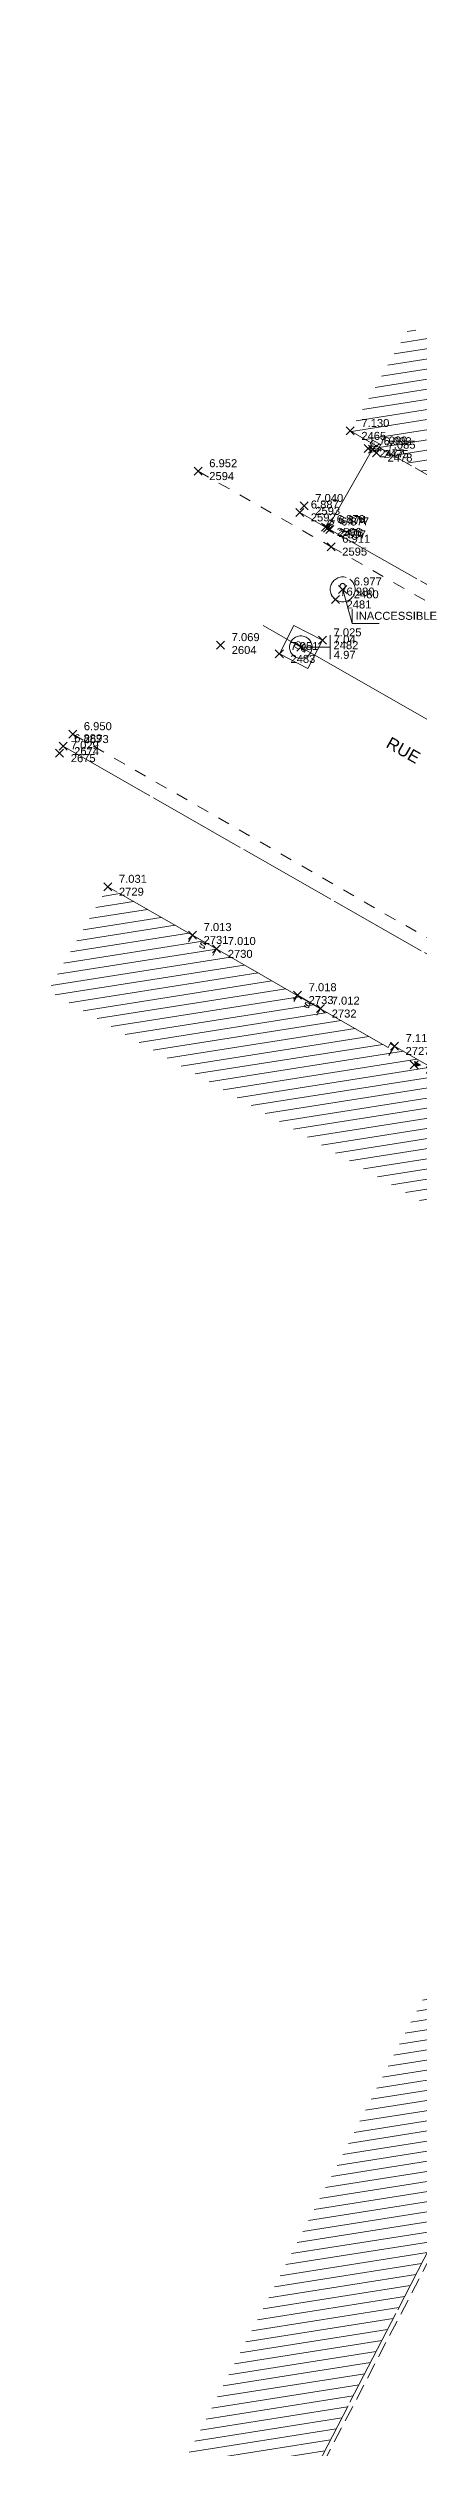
# Model space of a CAD drawing. Header units: metres. Extents: x 1223562 to 1223801, y 7191360 to 7191620.
# Drawn here: x 1223675.4 to 1223684.7, y 7191399.2 to 7191459.2 of the extents above; entities that cross this region are included whole.
import ezdxf
from ezdxf.enums import TextEntityAlignment as Align

# ---------------------------------------------------------------- set-up
doc = ezdxf.new("R2010")
doc.units = ezdxf.units.M
doc.header["$PDMODE"] = 3
doc.header["$PDSIZE"] = 0.1
for name, pattern in [('LL_0822', [2.5, 2.5, 0]), ('LL_0829', [0.6, 0.3, -0.3]), ('RL_1102', [0.6, 0.4, -0.2]), ('RL_1105', [2.5, 2.5, 0]), ('Socle_Continu', [2.5, 2.5, 0])]:
    doc.linetypes.add(name, pattern=pattern)
for name, color, linetype, lineweight in [('BATIH_SCS', 201, 'Socle_Continu', 13), ('HABIL_SCI', 7, 'Socle_Continu', 13), ('INDET_SCI', 7, 'Socle_Continu', 13), ('INDET_SCS', 7, 'Socle_Continu', 13), ('SIGTA_SCI', 7, 'Socle_Continu', 13), ('SIGTM_SCI', 1, 'Socle_Continu', 13), ('SIGTO_SCI', 255, 'Socle_Continu', 13), ('VOIRI_SCS', 7, 'Socle_Continu', 13)]:
    doc.layers.add(name, color=color, linetype=linetype, lineweight=lineweight)
for name, color, linetype, lineweight, true_color in [('BATIM_SCS', 7, 'Socle_Continu', 13, 0xdf7fff), ('EAUPL_SCS', 5, 'Socle_Continu', 13, 0x0000ff), ('EAUUS_PSI', 7, 'Socle_Continu', 13, 0x7f3f00), ('EAUUS_SCS', 7, 'Socle_Continu', 13, 0x7f3f00), ('EAUUS_SCT', 7, 'Socle_Continu', 13, 0x7f3f00)]:
    doc.layers.add(name, color=color, linetype=linetype, lineweight=lineweight, true_color=true_color)
doc.styles.add('Reseaux', font='arial.ttf')
doc.styles.get("Standard").update_dxf_attribs({"font": 'arial.ttf'})
doc.styles.add('Style_2', font='WINGDNG3.TTF')
doc.linetypes.add('BL_0068', pattern='A,0.508,-0.254,["}",Style_2,S=0.254,R=0,X=-0.2,Y=-0.12],0.254', length=1.016)
doc.linetypes.add('CL_0181', pattern='A,3,-0.15,0.4,-0.381,["eu",Standard,S=0.254,R=0,X=-0.2,Y=-0.1],-0.381,0.4,-0.15', length=4.862)
pattern_1 = [(9, (0, 0), (-0.03910861626, 0.246922085149), [])]

# ---------------------------------------------------------------- blocks, each defined once
blk = doc.blocks.new('YP_1521')
at = {"layer": 'SIGTO_SCI', "color": 7, "linetype": 'Socle_Continu'}
blk.add_point((0, 0), dxfattribs=at)
at = {"layer": 'SIGTA_SCI', "linetype": 'Socle_Continu'}
blk.add_attdef('ALT', (0.278, 0.099), '', height=0.2, dxfattribs=at)
at = {"layer": 'SIGTA_SCI', "linetype": 'Socle_Continu', "flags": 9}
blk.add_attdef('CALQUE_ALT', (1.69, -1.18), '', height=0.2, dxfattribs=at)
at = {"layer": 'SIGTM_SCI', "linetype": 'Socle_Continu'}
blk.add_attdef('MAT', (0.278, -0.223), '', height=0.2, dxfattribs=at)
at = {"layer": 'SIGTM_SCI', "linetype": 'Socle_Continu', "flags": 9}
blk.add_attdef('CALQUE_MAT', (1.69, -1.501), '', height=0.2, dxfattribs=at)
at = {"layer": 'SIGTO_SCI', "linetype": 'Socle_Continu', "flags": 9}
for tag, p in [('ID', (1.69, 0.105)), ('NATURE', (1.69, -0.216)), ('FAMILLE', (1.69, -0.538)), ('CALQUE', (1.69, -0.859)), ('PCRS', (1.69, -1.823))]:
    blk.add_attdef(tag, p, '', height=0.2, dxfattribs=at)
blk = doc.blocks.new('BP_0086')
at = {"layer": 'EAUPL_SCS', "linetype": 'Socle_Continu', "flags": 128}
blk.add_lwpolyline([(1, 0), (1, 1), (0, 1), (0, 0)], close=True, dxfattribs=at)
at = {"layer": 'EAUPL_SCS', "linetype": 'Socle_Continu', "const_width": 0.0188, "flags": 128}
for points in [[(0.18, 0.76), (0.11, 0.76, -0.424), (0.07, 0.8), (0.07, 0.87, -0.997785), (0.18, 0.87), (0.18, 0.85), (0.09, 0.85)], [(0.25, 0.68), (0.25, 0.93), (0.32, 0.93, -0.410802), (0.37, 0.88), (0.37, 0.81, -0.396178), (0.32, 0.76), (0.27, 0.76)]]:
    blk.add_lwpolyline(points, format="xyb", dxfattribs=at)
at = {"layer": 'EAUPL_SCS', "linetype": 'Socle_Continu', "flags": 128}
for points in [[(0.12, 0.06, 0.308109), (0.25, 0.25, -0.498161), (0.5, 0.5, 0.49989), (0.75, 0.75, -0.306811), (0.87, 0.94)], [(0.94, 0.56, -0.49989), (0.69, 0.31, 0.49989), (0.44, 0.06)], [(0.72, 0.06, -0.52802), (0.84, 0.16, 0.528439), (0.97, 0.25)]]:
    blk.add_lwpolyline(points, format="xyb", dxfattribs=at)
at = {"layer": 'EAUPL_SCS', "linetype": 'Socle_Continu', "flags": 9}
for tag, p in [('CALQUE', (1.49, -0.06)), ('ID', (1.49, 0.91)), ('NATURE', (1.49, 0.58)), ('FAMILLE', (1.49, 0.26)), ('PCRS', (1.49, -0.38))]:
    blk.add_attdef(tag, p, '', height=0.2, dxfattribs=at)
blk = doc.blocks.new('KP_0761')
at = {"layer": 'INDET_SCS', "linetype": 'Socle_Continu', "flags": 128}
blk.add_lwpolyline([(-0.104, 0.13, -1), (0.104, 0.13, -0.209077), (0.05, -0.005, 0.201083), (0, -0.124), (0, -0.182)], format="xyb", dxfattribs=at)
at = {"layer": 'INDET_SCS', "linetype": 'Socle_Continu'}
blk.add_lwpolyline([(-0.009, -0.225, 0.098491), (-0.012, -0.229, 0.098491), (-0.013, -0.234, 0.098491), (-0.012, -0.239, 0.098491), (-0.009, -0.244, 0.098491), (-0.005, -0.246, 0.098491), (0, -0.247, 0.098491), (0.005, -0.246, 0.098491), (0.009, -0.244, 0.098491), (0.012, -0.239, 0.098491), (0.013, -0.234, 0.098491), (0.012, -0.229, 0.098491), (0.009, -0.225, 0.098491), (0.005, -0.222, 0.098491), (0, -0.221, 0.098491), (-0.005, -0.222, 0.098491)], format="xyb", close=True, dxfattribs=at)
blk.add_lwpolyline([(-0.009, -0.225, 0.098491), (-0.012, -0.229, 0.098491), (-0.013, -0.234, 0.098491), (-0.012, -0.239, 0.098491), (-0.009, -0.244, 0.098491), (-0.005, -0.246, 0.098491), (0, -0.247, 0.098491), (0.005, -0.246, 0.098491), (0.009, -0.244, 0.098491), (0.012, -0.239, 0.098491), (0.013, -0.234, 0.098491), (0.012, -0.229, 0.098491), (0.009, -0.225, 0.098491), (0.005, -0.222, 0.098491), (0, -0.221, 0.098491), (-0.005, -0.222, 0.098491)], format="xyb", close=True, dxfattribs=at)
blk.add_circle((0, 0), 0.5, dxfattribs=at)
at = {"layer": 'INDET_SCS', "linetype": 'Socle_Continu', "flags": 9}
for tag, p in [('NATURE', (0.982, 0.28)), ('FAMILLE', (0.982, -0.041)), ('ID', (0.982, 0.601)), ('CALQUE', (0.982, -0.362)), ('PCRS', (0.982, -0.684))]:
    blk.add_attdef(tag, p, '', height=0.2, dxfattribs=at)
blk = doc.blocks.new('BP_0091')
at = {"layer": 'EAUPL_SCS', "linetype": 'Socle_Continu'}
h = blk.add_hatch(color=256, dxfattribs=at)
h.dxf.hatch_style = 1
h.paths.add_polyline_path([(0.09, 0), (0.91, 0, 0.388383)])
blk.add_line((0.91, 0), (0.09, 0), dxfattribs=at)
at = {"layer": 'EAUPL_SCS', "linetype": 'Socle_Continu', "flags": 128}
blk.add_lwpolyline([(0, 0), (0, 0.5), (1, 0.5), (1, 0)], close=True, dxfattribs=at)
at = {"layer": 'EAUPL_SCS', "linetype": 'Socle_Continu'}
blk.add_arc((0.5, -0.44), 0.602, 47.5494, 132.4506, dxfattribs=at)
at = {"layer": 'EAUPL_SCS', "linetype": 'Socle_Continu', "flags": 9}
for tag, p in [('CALQUE', (1.45, -0.06)), ('ID', (1.45, 0.91)), ('NATURE', (1.45, 0.59)), ('FAMILLE', (1.45, 0.27)), ('PCRS', (1.45, -0.38))]:
    blk.add_attdef(tag, p, '', height=0.2, dxfattribs=at)
blk = doc.blocks.new('RP_1121')
at = {"layer": 'BATIM_SCS', "linetype": 'Socle_Continu'}
blk.add_hatch(color=256, dxfattribs=at).paths.add_polyline_path([(0.438, 0.086), (0.5, 0.172), (0.563, 0.086)])
for p, q in [((0, 0.276), (0, 0)), ((0.438, 0.086), (0.5, 0.172)), ((0.563, 0.086), (0.438, 0.086)), ((0.5, 0.172), (0.563, 0.086)), ((1, -0.001), (1, 0.275))]:
    blk.add_line(p, q, dxfattribs=at)
at = {"layer": 'BATIM_SCS', "linetype": 'Socle_Continu', "flags": 9}
for tag, p in [('ID', (1.431, 0.651)), ('NATURE', (1.431, 0.33)), ('FAMILLE', (1.431, 0.008)), ('CALQUE', (1.431, -0.313)), ('PCRS', (1.431, -0.634))]:
    blk.add_attdef(tag, p, '', height=0.2, dxfattribs=at)
blk = doc.blocks.new('RP_1123')
at = {"layer": 'BATIM_SCS', "linetype": 'Socle_Continu'}
for p, q in [((0, 0.25), (0, 0)), ((0, 0), (0.898, 0)), ((0.365, 0.188), (0.421, 0.203)), ((0.365, 0.188), (0.365, 0.156)), ((0.365, 0.141), (0.365, 0.156)), ((0.365, 0.141), (0.393, 0.125)), ((0.421, 0.047), (0.365, 0.062)), ((0.393, 0.125), (0.477, 0.125)), ((0.477, 0.203), (0.421, 0.203)), ((0.477, 0.047), (0.421, 0.047)), ((0.477, 0.203), (0.533, 0.188)), ((0.477, 0.125), (0.533, 0.109)), ((0.533, 0.062), (0.477, 0.047)), ((0.533, 0.109), (0.533, 0.094)), ((0.533, 0.094), (0.533, 0.062)), ((0.898, 0), (0.898, 0.25))]:
    blk.add_line(p, q, dxfattribs=at)
at = {"layer": 'BATIM_SCS', "linetype": 'Socle_Continu', "flags": 9}
for tag, p in [('ID', (1.247, 0.805)), ('CALQUE', (1.247, -0.159)), ('NATURE', (1.247, 0.484)), ('FAMILLE', (1.247, 0.163)), ('PCRS', (1.247, -0.48))]:
    blk.add_attdef(tag, p, '', height=0.2, dxfattribs=at)
blk = doc.blocks.new('CP_0163')
at = {"layer": 'EAUUS_SCS', "linetype": 'Socle_Continu'}
blk.add_lwpolyline([(0, 0), (1, 0), (1, 1), (0, 1)], close=True, dxfattribs=at)
at = {"layer": 'EAUUS_SCS', "linetype": 'Socle_Continu', "const_width": 0.0235, "flags": 128}
for points in [[(0.45, 0.412), (0.362, 0.412, -0.405328), (0.31, 0.465), (0.31, 0.553, -0.999132), (0.45, 0.553), (0.45, 0.518), (0.327, 0.518)], [(0.538, 0.624), (0.538, 0.474, 0.410802), (0.6, 0.412), (0.679, 0.412), (0.679, 0.624)]]:
    blk.add_lwpolyline(points, format="xyb", dxfattribs=at)
at = {"layer": 'EAUUS_SCS', "linetype": 'Socle_Continu'}
blk.add_circle((0.5, 0.5), 0.353, dxfattribs=at)
at = {"layer": 'EAUUS_SCS', "linetype": 'Socle_Continu', "flags": 9}
for tag, p in [('NATURE', (1.381, 0.739)), ('ID', (1.381, 1.06)), ('CALQUE', (1.381, 0.096)), ('FAMILLE', (1.381, 0.417)), ('TYPE', (1.381, -0.546)), ('PCRS', (1.381, -0.225))]:
    blk.add_attdef(tag, p, '', height=0.2, dxfattribs=at)
blk = doc.blocks.new('*U90')
at = {"layer": 'INDET_SCI', "linetype": 'Socle_Continu'}
blk.add_line((0.235, -0.849), (0, 0), dxfattribs=at)
at = {"layer": 'INDET_SCI', "linetype": 'Socle_Continu', "flags": 128}
blk.add_lwpolyline([(0.908, -0.849), (0.235, -0.849), (0.235, -0.492)], dxfattribs=at)
at = {"layer": 'INDET_SCI', "linetype": 'Socle_Continu'}
blk.add_point((0, 0), dxfattribs=at)
at = {"layer": 'INDET_SCI', "linetype": 'Socle_Continu', "flags": 9}
for tag, p in [('NATURE', (1.967, -0.177)), ('ID', (1.967, 0.144)), ('FAMILLE', (1.967, -0.499)), ('CALQUE', (1.967, -0.82)), ('PCRS', (1.967, -1.141))]:
    blk.add_attdef(tag, p, '', height=0.2, dxfattribs=at)
at = {"layer": 'INDET_SCI', "linetype": 'Socle_Continu'}
blk.add_attdef('TXT', (0.323, -0.761), '', height=0.2, dxfattribs=at)
blk = doc.blocks.new('CP_2101')
at = {"layer": 'EAUUS_PSI', "linetype": 'Socle_Continu'}
blk.add_line((0.733, 0), (0, 0), dxfattribs=at)
at = {"layer": 'EAUUS_PSI', "linetype": 'Socle_Continu', "flags": 128}
blk.add_lwpolyline([(0.733, -0.3), (0.733, 0.3)], dxfattribs=at)
at = {"layer": 'EAUUS_PSI', "linetype": 'Socle_Continu'}
blk.add_point((0, 0), dxfattribs=at)
at = {"layer": 'EAUUS_PSI', "linetype": 'Socle_Continu', "style": 'Reseaux', "flags": 9}
for tag, p in [('ID', (2.525, 0.541)), ('NATURE', (2.525, 0.22))]:
    blk.add_attdef(tag, p, '', height=0.2, dxfattribs=at)
at = {"layer": 'EAUUS_PSI', "linetype": 'Socle_Continu'}
for tag, p in [('TAMPON', (0.824, 0.196)), ('RADIER', (0.824, -0.192))]:
    blk.add_attdef(tag, text='', height=0.2, dxfattribs=at).set_placement(p, align=Align.MIDDLE_LEFT)
at = {"layer": 'EAUUS_PSI', "linetype": 'Socle_Continu', "flags": 9}
for tag, p in [('FAMILLE', (2.525, -0.101)), ('CALQUE', (2.525, -0.423)), ('PCRS', (2.525, -0.744))]:
    blk.add_attdef(tag, p, '', height=0.2, dxfattribs=at)
blk = doc.blocks.new('ZP_1565')
at = {"layer": 'HABIL_SCI', "linetype": 'Socle_Continu'}
blk.add_attdef('TYPE', text='', height=0.3, dxfattribs=at).set_placement((0, 0), align=Align.MIDDLE_CENTER)
at = {"layer": 'HABIL_SCI', "linetype": 'Socle_Continu', "flags": 9}
for tag, p in [('ID', (0.547, -0.599)), ('NATURE', (0.547, -0.92)), ('FAMILLE', (0.547, -1.242)), ('PCRS', (0.533, -1.833)), ('CALQUE', (0.547, -1.563))]:
    blk.add_attdef(tag, p, '', height=0.2, dxfattribs=at)

msp = doc.modelspace()

# ---------------------------------------------------------------- hatches: boundary and pattern name
at = {"layer": 'BATIH_SCS', "linetype": 'Socle_Continu'}
h = msp.add_hatch(dxfattribs=at)
h.set_pattern_fill('RL_1107', color=256, angle=324, pattern_type=2)
h.set_pattern_definition(pattern_1)
h.paths.add_polyline_path([(1223715.221, 7191462.04), (1223715.678, 7191462.949), (1223716.233, 7191464.007), (1223716.476, 7191464.486), (1223717.052, 7191465.57), (1223718.068, 7191467.537), (1223719.743, 7191470.824), (1223720.161, 7191471.617), (1223723.001, 7191477.102), (1223724.116, 7191479.261), (1223724.827, 7191480.674), (1223728.369, 7191487.521), (1223729.933, 7191490.592), (1223729.809, 7191490.655, -0.713689), (1223729.362, 7191490.809, -0.535543), (1223729.708, 7191491.04), (1223729.749, 7191491.137), (1223728.002, 7191492.156), (1223727.26, 7191491.953), (1223701.685, 7191442.431), (1223684.443, 7191452.241), (1223682.954, 7191449.637), (1223686.743, 7191447.471), (1223687.774, 7191446.922), (1223687.773, 7191446.921), (1223688.043, 7191446.77), (1223688.066, 7191446.809), (1223691.323, 7191444.938), (1223691.297, 7191444.895), (1223691.966, 7191444.496), (1223692.478, 7191444.206), (1223694.64, 7191442.973), (1223694.98, 7191442.776), (1223696.019, 7191442.187), (1223697.189, 7191441.536), (1223697.785, 7191441.198), (1223701.033, 7191439.35), (1223701.621, 7191439.015), (1223702.807, 7191438.342, 0.15962), (1223702.897, 7191438.327, 0.245462), (1223703.007, 7191438.409), (1223703.554, 7191439.494), (1223703.921, 7191440.222), (1223708.099, 7191448.324), (1223708.732, 7191449.565), (1223709.615, 7191451.28), (1223710.016, 7191452.078), (1223712.5, 7191456.867), (1223712.931, 7191457.654)])
h.paths.add_polyline_path([(1223712.565, 7191457.343), (1223712.667, 7191457.351), (1223712.613, 7191457.253)], flags=16)
h.paths.add_polyline_path([(1223715.344, 7191462.476), (1223715.296, 7191462.572), (1223715.401, 7191462.59)], flags=16)
h.paths.add_polyline_path([(1223709.764, 7191451.768), (1223709.713, 7191451.668), (1223709.662, 7191451.757)], flags=16)
h.paths.add_polyline_path([(1223716.242, 7191464.304), (1223716.254, 7191464.317), (1223716.238, 7191464.287), (1223716.232, 7191464.253), (1223716.248, 7191464.244), (1223716.257, 7191464.24), (1223716.273, 7191464.251), (1223716.295, 7191464.296), (1223716.319, 7191464.321), (1223716.327, 7191464.317), (1223716.352, 7191464.304), (1223716.337, 7191464.274), (1223716.344, 7191464.309), (1223716.319, 7191464.321), (1223716.295, 7191464.296), (1223716.273, 7191464.251), (1223716.225, 7191464.219)], flags=16)
h.paths.add_polyline_path([(1223708.379, 7191449.061), (1223708.3, 7191448.906), (1223708.262, 7191449.023)], flags=16)
h.paths.add_polyline_path([(1223717.42, 7191466.47), (1223717.407, 7191466.633), (1223717.547, 7191466.716)], flags=16)
h.paths.add_polyline_path([(1223719.138, 7191469.819), (1223719.083, 7191469.902), (1223719.182, 7191469.906)], flags=16)
h.paths.add_polyline_path([(1223719.85, 7191471.211), (1223719.8, 7191471.301), (1223719.902, 7191471.31)], flags=16)
h.paths.add_polyline_path([(1223703.584, 7191439.964), (1223703.562, 7191439.918), (1223703.551, 7191439.867), (1223703.589, 7191439.847), (1223703.613, 7191439.864), (1223703.648, 7191439.932), (1223703.683, 7191439.971), (1223703.721, 7191439.952), (1223703.706, 7191439.874), (1223703.688, 7191439.855), (1223703.711, 7191439.9), (1223703.721, 7191439.952), (1223703.683, 7191439.971), (1223703.648, 7191439.932), (1223703.602, 7191439.841), (1223703.551, 7191439.867), (1223703.567, 7191439.944)], flags=16)
h.paths.add_polyline_path([(1223701.384, 7191439.326), (1223701.342, 7191439.336), (1223701.324, 7191439.306), (1223701.337, 7191439.285), (1223701.392, 7191439.254), (1223701.423, 7191439.222), (1223701.417, 7191439.212), (1223701.405, 7191439.192), (1223701.342, 7191439.208), (1223701.326, 7191439.223), (1223701.363, 7191439.202), (1223701.405, 7191439.192), (1223701.423, 7191439.222), (1223701.392, 7191439.254), (1223701.319, 7191439.295), (1223701.342, 7191439.336), (1223701.406, 7191439.32), (1223701.421, 7191439.305)], flags=16)
h.paths.add_polyline_path([(1223697.582, 7191441.491), (1223697.545, 7191441.512), (1223697.502, 7191441.523), (1223697.484, 7191441.492), (1223697.497, 7191441.471), (1223697.553, 7191441.439), (1223697.584, 7191441.408), (1223697.578, 7191441.397), (1223697.566, 7191441.377), (1223697.501, 7191441.393), (1223697.486, 7191441.409), (1223697.523, 7191441.387), (1223697.566, 7191441.377), (1223697.584, 7191441.408), (1223697.553, 7191441.439), (1223697.478, 7191441.482), (1223697.502, 7191441.523), (1223697.566, 7191441.507)], flags=16)
h.paths.add_polyline_path([(1223695.584, 7191442.631), (1223695.607, 7191442.52), (1223695.477, 7191442.593)], flags=16)
h.paths.add_polyline_path([(1223723.041, 7191477.252), (1223723.441, 7191478.242), (1223724.017, 7191479.141)], flags=16)
h.paths.add_polyline_path([(1223694.522, 7191443.079), (1223692.629, 7191444.158), (1223693.625, 7191443.705)], flags=16)
h.paths.add_polyline_path([(1223687.311, 7191447.364), (1223687.331, 7191447.255), (1223687.21, 7191447.32)], flags=16)
h.paths.add_polyline_path([(1223725.351, 7191481.844), (1223725.308, 7191481.95), (1223725.419, 7191481.977)], flags=16)
h = msp.add_hatch(dxfattribs=at)
h.set_pattern_fill('RL_1107', color=256, angle=324, pattern_type=2)
h.set_pattern_definition(pattern_1)
h.paths.add_polyline_path([(1223695.134, 7191427.928), (1223691.466, 7191430.024), (1223687.823, 7191432.131), (1223687.032, 7191430.764), (1223686.309, 7191431.172), (1223685.43, 7191431.669), (1223685.378, 7191431.698), (1223686.049, 7191432.983), (1223685.357, 7191433.383), (1223685.412, 7191433.478), (1223685.3, 7191433.543), (1223684.059, 7191434.262), (1223683.955, 7191434.322), (1223683.9, 7191434.227), (1223681.868, 7191435.392), (1223681.847, 7191435.357), (1223681.91, 7191435.341), (1223681.925, 7191435.325), (1223681.889, 7191435.346), (1223681.847, 7191435.357), (1223681.836, 7191435.337), (1223681.83, 7191435.327), (1223681.86, 7191435.296), (1223681.932, 7191435.254), (1223681.908, 7191435.214), (1223681.846, 7191435.23), (1223681.831, 7191435.246), (1223681.867, 7191435.225), (1223681.914, 7191435.264), (1223681.824, 7191435.317), (1223681.868, 7191435.392), (1223676.898, 7191438.243), (1223675.405, 7191435.641), (1223691.219, 7191426.71), (1223688.568, 7191421.2), (1223689.857, 7191420.553), (1223686.193, 7191413.202), (1223677.692, 7191396.716), (1223680.359, 7191395.341), (1223688.859, 7191411.827), (1223689.07, 7191412.258), (1223690.308, 7191414.765), (1223692.757, 7191419.643), (1223693.221, 7191420.59), (1223693.688, 7191421.544), (1223692.372, 7191422.188)])
h.paths.add_polyline_path([(1223692.79, 7191429.01), (1223692.781, 7191429.114), (1223692.883, 7191429.056)], flags=16)
h.paths.add_polyline_path([(1223685.894, 7191431.336), (1223685.81, 7191431.314), (1223685.784, 7191431.398)], flags=16)
h.paths.add_polyline_path([(1223692.941, 7191420.213), (1223692.883, 7191420.095), (1223692.834, 7191420.192)], flags=16)
h.paths.add_polyline_path([(1223684.714, 7191433.783), (1223684.593, 7191433.754), (1223684.559, 7191433.873)], flags=16)
h.paths.add_polyline_path([(1223690.201, 7191414.623), (1223689.117, 7191412.43), (1223689.57, 7191413.57)], flags=16)
h.paths.add_polyline_path([(1223679.298, 7191436.704), (1223679.233, 7191436.721), (1223679.217, 7191436.737), (1223679.255, 7191436.716), (1223679.298, 7191436.704), (1223679.317, 7191436.736), (1223679.304, 7191436.757), (1223679.247, 7191436.79), (1223679.216, 7191436.822), (1223679.222, 7191436.832), (1223679.234, 7191436.853), (1223679.299, 7191436.837), (1223679.315, 7191436.82), (1223679.277, 7191436.842), (1223679.234, 7191436.853), (1223679.216, 7191436.822), (1223679.247, 7191436.79), (1223679.323, 7191436.746)], flags=16)

# ---------------------------------------------------------------- linework, layer by layer
at = {"layer": 'BATIM_SCS', "linetype": 'RL_1105'}
for points in [[(1223686.743, 7191447.471, 7.055), (1223682.954, 7191449.637, 7.13)], [(1223686.049, 7191432.983, 7.041), (1223685.357, 7191433.383, 7.104), (1223685.412, 7191433.478, 7.098), (1223685.3, 7191433.543, 7.108), (1223684.059, 7191434.262, 7.114), (1223683.955, 7191434.322, 7.108), (1223683.9, 7191434.227, 7.121), (1223676.898, 7191438.243, 7.031)], [(1223688.859, 7191411.827, 5.794), (1223680.359, 7191395.341, 4.692)]]:
    msp.add_polyline3d(points, dxfattribs=at)
at = {"layer": 'BATIM_SCS', "linetype": 'RL_1102'}
msp.add_polyline3d([(1223679.975, 7191395.299, 4.661), (1223680.339, 7191395.11, 4.74), (1223685.037, 7191404.141, 5.474), (1223688.958, 7191411.729, 5.801), (1223688.859, 7191411.827, 5.794)], dxfattribs=at)
at = {"layer": 'EAUPL_SCS', "linetype": 'BL_0068'}
msp.add_polyline3d([(1223683.511, 7191449.181, 6.993), (1223682.383, 7191447.21, 6.874)], dxfattribs=at)
at = {"layer": 'EAUUS_SCT', "linetype": 'CL_0181'}
msp.add_polyline3d([(1223706.3, 7191430.174, 5.23), (1223681.721, 7191444.233, 4.97), (1223680.778, 7191444.776, 4.97)], dxfattribs=at)
at = {"layer": 'VOIRI_SCS', "linetype": 'LL_0829'}
for points in [[(1223679.154, 7191448.632, 6.952), (1223682.476, 7191446.744, 6.911), (1223691.018, 7191441.858, 6.861), (1223700.333, 7191436.557, 6.754), (1223700.445, 7191436.328, 6.769), (1223700.802, 7191436.086, 6.757), (1223701.323, 7191435.813, 6.768), (1223701.361, 7191435.795, 6.77), (1223701.65, 7191435.67, 6.782), (1223701.947, 7191435.562, 6.794), (1223702.391, 7191435.432, 6.813), (1223702.463, 7191435.93, 6.745)], [(1223676.021, 7191442.058, 6.95), (1223688.277, 7191435.008, 6.837), (1223697.826, 7191429.621, 6.681), (1223697.656, 7191429.305, 6.606)]]:
    msp.add_polyline3d(points, dxfattribs=at)
at = {"layer": 'VOIRI_SCS', "linetype": 'LL_0822'}
for points in [[(1223681.691, 7191447.6, 6.887), (1223682.339, 7191447.236, 6.876)], [(1223682.447, 7191447.175, 6.877), (1223690.403, 7191442.646, 6.825)], [(1223675.78, 7191441.756, 6.889), (1223688.09, 7191434.722, 6.776), (1223696.688, 7191429.844, 6.639)]]:
    msp.add_polyline3d(points, dxfattribs=at)

# ---------------------------------------------------------------- block references
at = {"layer": 'BATIM_SCS', "linetype": 'Socle_Continu'}
for p, xscale, yscale, zscale, rotation in [((1223679.616, 7191436.689, 7.01), 0.7752456511998131, 0.7752456511998131, 0.7752456511998131, 150.0507810583977), ((1223682.213, 7191435.197, 7.012), 0.7432656827609914, 0.7432656827609914, 0.7432656827609914, 149.6501800723464)]:
    msp.add_blockref('RP_1123', p, dxfattribs=dict(at, xscale=xscale, yscale=yscale, zscale=zscale, rotation=rotation))
at = {"layer": 'BATIM_SCS', "linetype": 'Socle_Continu', "xscale": 1.434208377099347, "rotation": 149.9210033438484}
msp.add_blockref('RP_1121', (1223685.3, 7191433.543, 7.108), dxfattribs=at)
at = {"layer": 'EAUPL_SCS', "linetype": 'Socle_Continu', "xscale": 0.2320135615243181, "yscale": 0.2320135615243181, "zscale": 1.41421356014982, "rotation": 332.7877598078721}
msp.add_blockref('BP_0086', (1223683.402, 7191449.2, 7.099), dxfattribs=at)
at = {"layer": 'EAUPL_SCS', "linetype": 'Socle_Continu', "xscale": 0.1240028966416472, "yscale": 0.4038, "rotation": 330.5153664477668}
msp.add_blockref('BP_0091', (1223682.339, 7191447.236, 6.876), dxfattribs=at)
at = {"layer": 'EAUUS_PSI', "linetype": 'Socle_Continu'}
msp.add_blockref('CP_2101', (1223681.721, 7191444.233, 7.04), dxfattribs=at).add_auto_attribs({'TAMPON': '7.04', 'RADIER': '4.97'})
at = {"layer": 'EAUUS_SCS', "linetype": 'Socle_Continu', "xscale": 0.7976674432970574, "yscale": 0.7976674432970574, "zscale": 0.9550633293760971, "rotation": 332.7401921286466}
msp.add_blockref('CP_0163', (1223681.183, 7191444.062, 7.051), dxfattribs=at)
at = {"layer": 'HABIL_SCI', "linetype": 'Socle_Continu', "rotation": 330.3921661814182}
msp.add_blockref('ZP_1565', (1223688.24, 7191439.408), dxfattribs=at).add_auto_attribs({'TYPE': 'RUE                          MARIE                          DORVAL'})
at = {"layer": 'INDET_SCI', "linetype": 'Socle_Continu'}
msp.add_blockref('*U90', (1223682.765, 7191445.677, 6.977), dxfattribs=at).add_auto_attribs({'TXT': 'INACCESSIBLE'})
at = {"layer": 'INDET_SCS', "linetype": 'Socle_Continu', "xscale": 0.62443957886112, "yscale": 0.62443957886112}
msp.add_blockref('KP_0761', (1223682.765, 7191445.677, 6.977), dxfattribs=at)
at = {"layer": 'SIGTO_SCI', "linetype": 'Socle_Continu'}
for p, values in [((1223682.954, 7191449.637, 7.13), {'ALT': '7.130', 'MAT': '2465'}), ((1223683.402, 7191449.2, 7.099), {'ALT': '7.099', 'MAT': '2477'}), ((1223683.511, 7191449.181, 6.993), {'ALT': '6.993', 'MAT': '2475'}), ((1223683.608, 7191449.094, 7.085), {'ALT': '7.085', 'MAT': '2478'}), ((1223679.154, 7191448.632, 6.952), {'ALT': '6.952', 'MAT': '2594'}), ((1223681.691, 7191447.6, 6.887), {'ALT': '6.887', 'MAT': '2592'}), ((1223681.802, 7191447.762, 7.04), {'ALT': '7.040', 'MAT': '2593'}), ((1223682.339, 7191447.236, 6.876), {'ALT': '6.876', 'MAT': '2596'}), ((1223682.383, 7191447.21, 6.874), {'ALT': '6.874', 'MAT': '2476'}), ((1223682.447, 7191447.175, 6.877), {'ALT': '6.877', 'MAT': '2597'}), ((1223682.476, 7191446.744, 6.911), {'ALT': '6.911', 'MAT': '2595'}), ((1223682.583, 7191445.423, 6.98), {'ALT': '6.980', 'MAT': '2481'}), ((1223682.765, 7191445.677, 6.977), {'ALT': '6.977', 'MAT': '2480'}), ((1223679.714, 7191444.284, 7.069), {'ALT': '7.069', 'MAT': '2604'}), ((1223681.183, 7191444.062, 7.051), {'ALT': '7.051', 'MAT': '2483'}), ((1223682.258, 7191444.405, 7.025), {'ALT': '7.025', 'MAT': '2482'}), ((1223675.695, 7191441.581, 7.029), {'ALT': '7.029', 'MAT': '2675'}), ((1223675.78, 7191441.756, 6.889), {'ALT': '6.889', 'MAT': '2674'}), ((1223676.021, 7191442.058, 6.95), {'ALT': '6.950', 'MAT': '2673'}), ((1223676.898, 7191438.243, 7.031), {'ALT': '7.031', 'MAT': '2729'}), ((1223679.013, 7191437.037, 7.013), {'ALT': '7.013', 'MAT': '2731'}), ((1223679.616, 7191436.689, 7.01), {'ALT': '7.010', 'MAT': '2730'}), ((1223681.637, 7191435.534, 7.018), {'ALT': '7.018', 'MAT': '2733'}), ((1223682.213, 7191435.197, 7.012), {'ALT': '7.012', 'MAT': '2732'}), ((1223684.059, 7191434.262, 7.114), {'ALT': '7.114', 'MAT': '2727'}), ((1223684.554, 7191433.795, 7.17), {'ALT': '7.170', 'MAT': '2728'})]:
    msp.add_blockref('YP_1521', p, dxfattribs=at).add_auto_attribs(values)

doc.saveas('drawing.dxf')
